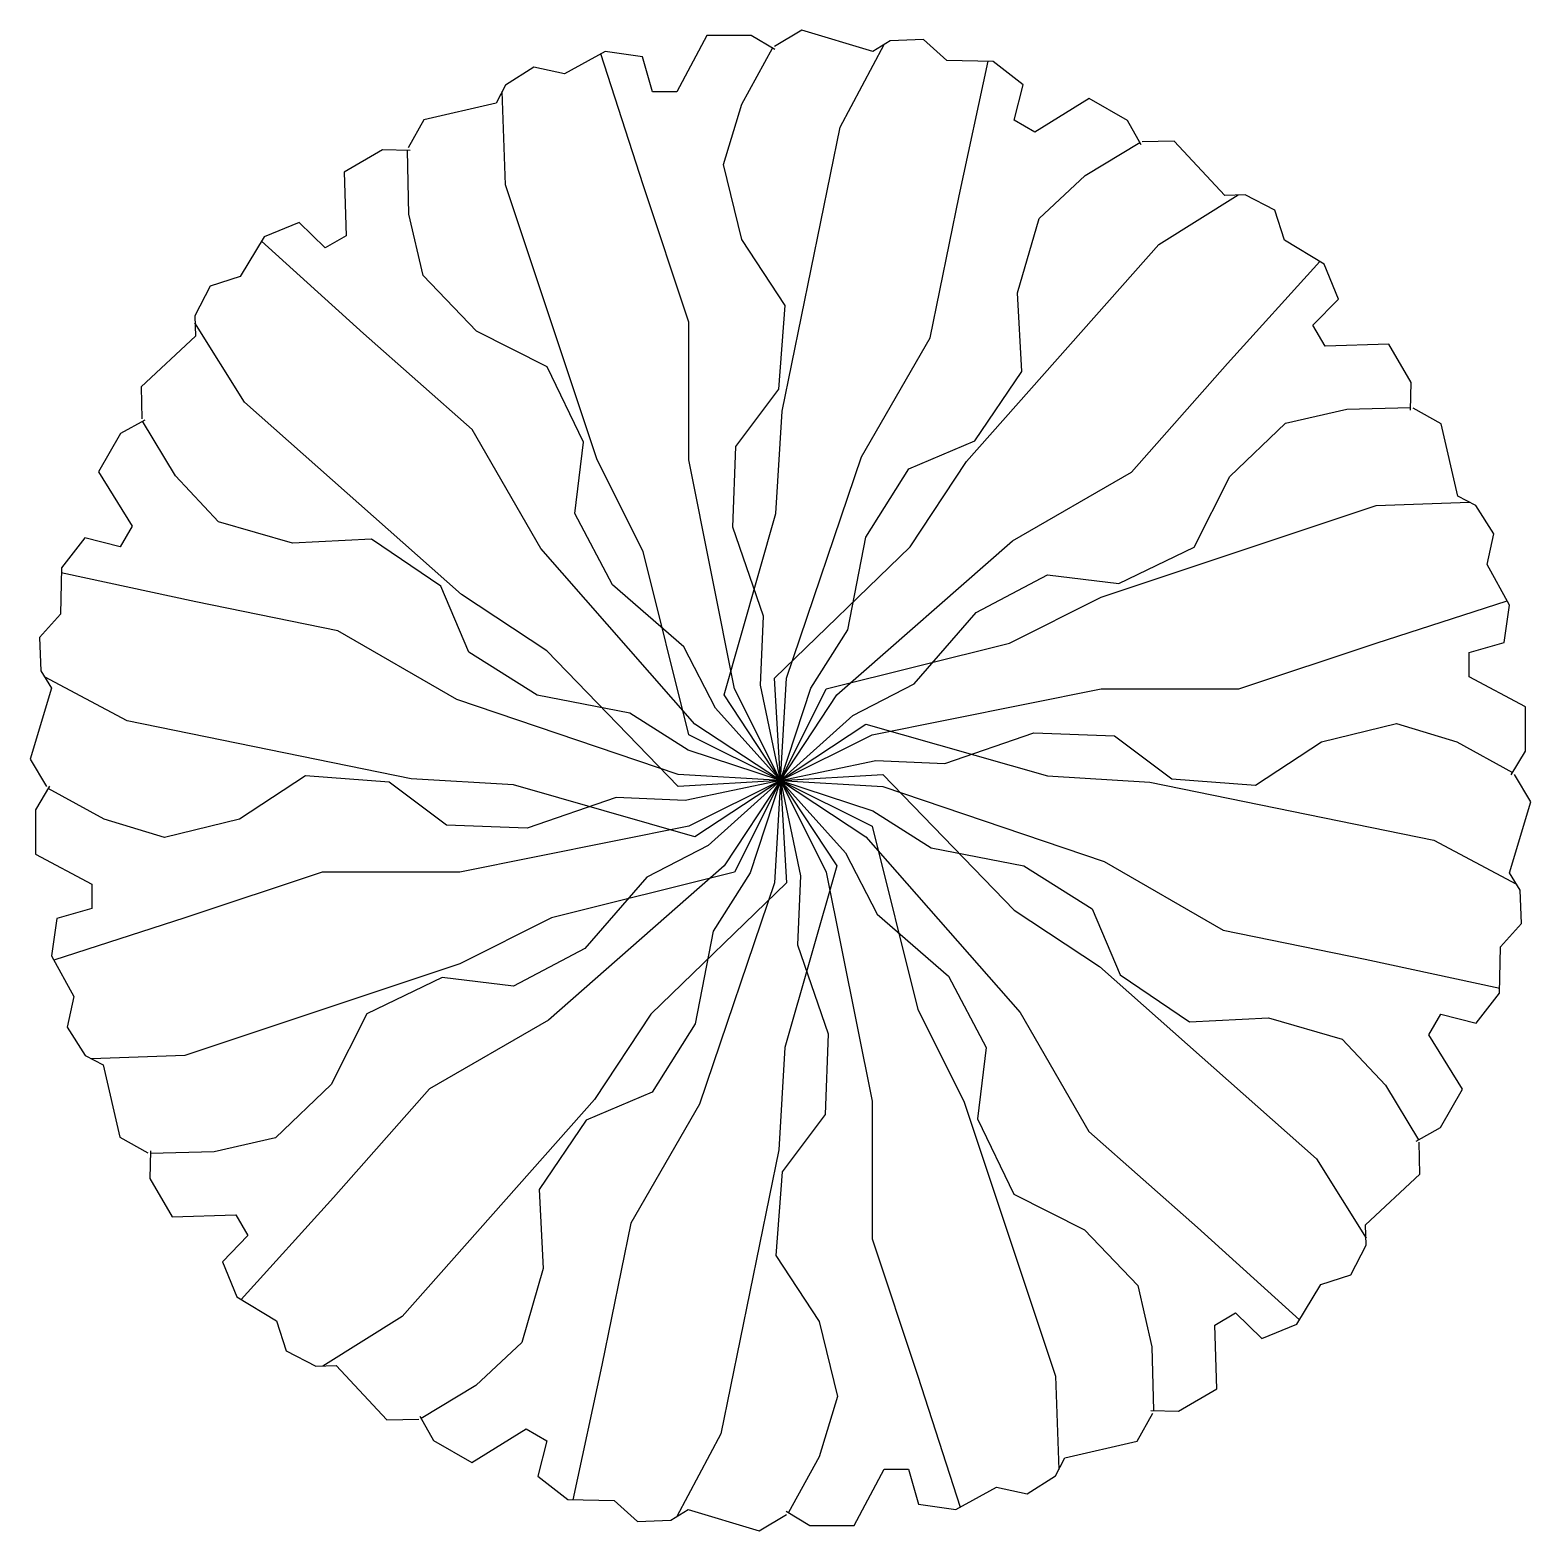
# Model space of a CAD drawing. Extents: x 32.35 to 38.18, y 403.24 to 409.07.
import ezdxf

# ---------------------------------------------------------------- set-up
doc = ezdxf.new("R2010")
doc.units = 0
doc.header["$MEASUREMENT"] = 0
doc.layers.get('0').update_dxf_attribs({"linetype": 'CONTINUOUS'})
doc.layers.add('PISO', color=7, linetype='CONTINUOUS')

# ---------------------------------------------------------------- blocks, each defined once
blk = doc.blocks.new('BUXINHO')
at = {"color": 93}
for p, q in [((1175.13282, -74.18848), (1175.12113, -74.21027)), ((1175.15001, -74.18843), (1175.13282, -74.18848)), ((1175.15921, -74.19394), (1175.15001, -74.18843)), ((1175.16971, -74.18632), (1175.15907, -74.19272)), ((1175.19726, -74.19468), (1175.16971, -74.18632)), ((1175.20393, -74.19053), (1175.19726, -74.19468)), ((1175.21694, -74.18996), (1175.20393, -74.19053)), ((1175.22597, -74.1981), (1175.21694, -74.18996)), ((1175.09335, -74.19461), (1175.07761, -74.20326)), ((1175.10807, -74.2464), (1175.09166, -74.19554)), ((1175.10792, -74.19667), (1175.09335, -74.19461)), ((1175.11177, -74.21027), (1175.10792, -74.19667)), ((1175.14647, -74.21511), (1175.15835, -74.19342)), ((1175.1846, -74.22402), (1175.2016, -74.19198)), ((1175.06571, -74.20072), (1175.05474, -74.20772)), ((1175.07761, -74.20326), (1175.06571, -74.20072)), ((1175.24393, -74.19848), (1175.22597, -74.1981)), ((1175.23079, -74.25069), (1175.242, -74.19844)), ((1175.25552, -74.20756), (1175.24393, -74.19848)), ((1175.05474, -74.20772), (1175.05103, -74.21465)), ((1175.25205, -74.22126), (1175.25552, -74.20756)), ((1175.05473, -74.2464), (1175.05344, -74.21015)), ((1175.12113, -74.21027), (1175.11177, -74.21027)), ((1175.28118, -74.2129), (1175.26015, -74.22594)), ((1175.29609, -74.22146), (1175.28118, -74.2129)), ((1175.05103, -74.21465), (1175.02299, -74.22119)), ((1175.1393, -74.23855), (1175.14647, -74.21511)), ((1175.02299, -74.22119), (1175.01697, -74.23205)), ((1175.16205, -74.33419), (1175.1846, -74.22402)), ((1175.26015, -74.22594), (1175.25205, -74.22126)), ((1175.30131, -74.23083), (1175.29609, -74.22146)), ((1175.27968, -74.2428), (1175.30082, -74.22995)), ((1175.31421, -74.22948), (1175.30179, -74.2297)), ((1175.33389, -74.2505), (1175.31421, -74.22948)), ((1175.00698, -74.23286), (1174.99212, -74.2415)), ((1175.01771, -74.23303), (1175.00698, -74.23286)), ((1175.01726, -74.25774), (1175.0167, -74.23302)), ((1174.99212, -74.2415), (1174.99289, -74.26623)), ((1175.14647, -74.26758), (1175.1393, -74.23855)), ((1175.26176, -74.25952), (1175.27968, -74.2428)), ((1175.09029, -74.35308), (1175.05473, -74.2464)), ((1175.12585, -74.29974), (1175.10807, -74.2464)), ((1175.21952, -74.30578), (1175.23079, -74.25069)), ((1175.30825, -74.26958), (1175.339, -74.25033)), ((1175.34174, -74.25024), (1175.33389, -74.2505)), ((1175.35329, -74.25625), (1175.34174, -74.25024)), ((1175.02277, -74.28163), (1175.01726, -74.25774)), ((1175.25345, -74.28824), (1175.26176, -74.25952)), ((1175.35704, -74.26782), (1175.35329, -74.25625)), ((1174.96101, -74.26655), (1174.95169, -74.28191)), ((1174.97466, -74.26105), (1174.96101, -74.26655)), ((1174.98479, -74.2709), (1174.97466, -74.26105)), ((1174.99289, -74.26623), (1174.98479, -74.2709)), ((1174.99965, -74.30403), (1174.96001, -74.2682)), ((1175.16321, -74.29325), (1175.14647, -74.26758)), ((1175.23364, -74.35371), (1175.30825, -74.26958)), ((1175.3724, -74.27713), (1175.35704, -74.26782)), ((1175.33492, -74.31577), (1175.37075, -74.27613)), ((1175.3779, -74.29078), (1175.3724, -74.27713)), ((1174.95169, -74.28191), (1174.94013, -74.28566)), ((1175.04349, -74.30318), (1175.02277, -74.28163)), ((1174.94013, -74.28566), (1174.93412, -74.29721)), ((1175.25511, -74.31884), (1175.25345, -74.28824)), ((1175.16082, -74.32563), (1175.16321, -74.29325)), ((1175.36805, -74.30091), (1175.3779, -74.29078)), ((1174.93412, -74.29721), (1174.93438, -74.30506)), ((1174.95346, -74.3307), (1174.93421, -74.29996)), ((1175.12585, -74.35308), (1175.12585, -74.29974)), ((1175.37273, -74.30901), (1175.36805, -74.30091)), ((1174.93438, -74.30506), (1174.91336, -74.32474)), ((1175.04172, -74.34134), (1174.99965, -74.30403)), ((1175.07083, -74.31704), (1175.04349, -74.30318)), ((1175.19285, -74.35197), (1175.21952, -74.30578)), ((1175.39745, -74.30824), (1175.37273, -74.30901)), ((1175.40609, -74.3231), (1175.39745, -74.30824)), ((1175.08495, -74.34628), (1175.07083, -74.31704)), ((1175.23686, -74.34569), (1175.25511, -74.31884)), ((1175.29761, -74.35784), (1175.33492, -74.31577)), ((1174.91336, -74.32474), (1174.91358, -74.33716)), ((1175.40592, -74.33383), (1175.40609, -74.3231)), ((1175.03759, -74.40531), (1174.95346, -74.3307)), ((1175.14408, -74.34794), (1175.16082, -74.32563)), ((1175.15967, -74.37388), (1175.16205, -74.33419)), ((1175.35732, -74.3389), (1175.38121, -74.33338)), ((1175.38121, -74.33338), (1175.40593, -74.33282)), ((1175.41776, -74.33911), (1175.4069, -74.33309)), ((1174.91471, -74.33765), (1174.90534, -74.34286)), ((1174.92668, -74.35927), (1174.91383, -74.33814)), ((1175.06839, -74.38753), (1175.04172, -74.34134)), ((1175.33577, -74.35961), (1175.35732, -74.3389)), ((1175.4243, -74.36716), (1175.41776, -74.33911)), ((1174.90534, -74.34286), (1174.89678, -74.35777)), ((1175.08161, -74.37397), (1175.08495, -74.34628)), ((1175.1429, -74.3792), (1175.14408, -74.34794)), ((1175.2112, -74.35664), (1175.23686, -74.34569)), ((1175.10807, -74.38864), (1175.09029, -74.35308)), ((1175.14363, -74.44198), (1175.12585, -74.35308)), ((1175.1638, -74.43785), (1175.19285, -74.35197)), ((1175.21173, -74.38689), (1175.23364, -74.35371)), ((1174.89678, -74.35777), (1174.90982, -74.3788)), ((1174.94339, -74.37719), (1174.92668, -74.35927)), ((1175.19455, -74.38312), (1175.2112, -74.35664)), ((1175.25142, -74.38451), (1175.29761, -74.35784)), ((1175.32191, -74.38695), (1175.33577, -74.35961)), ((1175.28587, -74.40642), (1175.39255, -74.37086)), ((1175.39255, -74.37086), (1175.4288, -74.36956)), ((1175.43123, -74.37086), (1175.4243, -74.36716)), ((1175.43823, -74.38183), (1175.43123, -74.37086)), ((1174.97211, -74.3855), (1174.94339, -74.37719)), ((1175.09621, -74.40163), (1175.08161, -74.37397)), ((1175.13951, -74.44436), (1175.15967, -74.37388)), ((1174.90982, -74.3788), (1174.90514, -74.3869)), ((1175.15484, -74.41381), (1175.1429, -74.3792)), ((1175.18758, -74.41906), (1175.19455, -74.38312)), ((1175.43569, -74.39373), (1175.43823, -74.38183)), ((1174.89143, -74.38343), (1174.88236, -74.39502)), ((1174.90514, -74.3869), (1174.89143, -74.38343)), ((1175.00272, -74.38384), (1174.97211, -74.3855)), ((1175.02957, -74.40209), (1175.00272, -74.38384)), ((1175.12824, -74.45563), (1175.06839, -74.38753)), ((1175.12585, -74.45976), (1175.10807, -74.38864)), ((1175.15903, -74.43785), (1175.21173, -74.38689)), ((1175.18332, -74.44436), (1175.25142, -74.38451)), ((1175.29267, -74.40107), (1175.32191, -74.38695)), ((1175.44434, -74.40947), (1175.43569, -74.39373)), ((1174.88236, -74.39502), (1174.88198, -74.41298)), ((1174.93457, -74.40816), (1174.88232, -74.39695)), ((1175.23732, -74.41233), (1175.26498, -74.39773)), ((1175.26498, -74.39773), (1175.29267, -74.40107)), ((1175.04052, -74.42775), (1175.02957, -74.40209)), ((1175.07077, -74.42722), (1175.03759, -74.40531)), ((1175.12386, -74.42563), (1175.09621, -74.40163)), ((1175.25031, -74.4242), (1175.28587, -74.40642)), ((1174.98966, -74.41943), (1174.93457, -74.40816)), ((1175.39255, -74.4242), (1175.44341, -74.40778)), ((1175.44228, -74.42404), (1175.44434, -74.40947)), ((1174.88198, -74.41298), (1174.87384, -74.42201)), ((1175.15366, -74.44058), (1175.15484, -74.41381)), ((1175.21332, -74.43998), (1175.23732, -74.41233)), ((1174.87384, -74.42201), (1174.87441, -74.43502)), ((1175.03585, -74.4461), (1174.98966, -74.41943)), ((1175.17318, -74.44166), (1175.18758, -74.41906)), ((1175.06699, -74.4444), (1175.04052, -74.42775)), ((1175.12173, -74.47992), (1175.07077, -74.42722)), ((1175.13622, -74.44941), (1175.12386, -74.42563)), ((1175.17919, -74.44198), (1175.25031, -74.4242)), ((1175.33921, -74.44198), (1175.39255, -74.4242)), ((1175.42868, -74.42789), (1175.44228, -74.42404)), ((1175.42868, -74.43725), (1175.42868, -74.42789)), ((1174.87441, -74.43502), (1174.87856, -74.44169)), ((1174.9079, -74.45435), (1174.87586, -74.43735)), ((1175.16141, -74.47754), (1175.15366, -74.44058)), ((1175.16141, -74.47754), (1175.15903, -74.43785)), ((1175.16141, -74.47754), (1175.1638, -74.43785)), ((1175.18954, -74.45234), (1175.21332, -74.43998)), ((1175.45047, -74.44894), (1175.42868, -74.43725)), ((1174.87856, -74.44169), (1174.8702, -74.46924)), ((1175.12173, -74.47515), (1175.03585, -74.4461)), ((1175.10294, -74.45137), (1175.06699, -74.4444)), ((1175.16141, -74.47754), (1175.13951, -74.44436)), ((1175.16141, -74.47754), (1175.14363, -74.44198)), ((1175.16141, -74.47754), (1175.17318, -74.44166)), ((1175.16141, -74.47754), (1175.17919, -74.44198)), ((1175.16141, -74.47754), (1175.18332, -74.44436)), ((1175.19697, -74.45976), (1175.28587, -74.44198)), ((1175.28587, -74.44198), (1175.33921, -74.44198)), ((1175.12553, -74.46578), (1175.10294, -74.45137)), ((1175.16141, -74.47754), (1175.13622, -74.44941)), ((1175.16141, -74.47754), (1175.18954, -74.45234)), ((1175.45052, -74.46613), (1175.45047, -74.44894)), ((1175.01807, -74.4769), (1174.9079, -74.45435)), ((1175.16141, -74.47754), (1175.12824, -74.45563)), ((1175.16141, -74.47754), (1175.19459, -74.45563)), ((1175.19459, -74.45563), (1175.26507, -74.47579)), ((1175.37137, -74.46259), (1175.4004, -74.45543)), ((1175.4004, -74.45543), (1175.42384, -74.46259)), ((1175.16141, -74.47754), (1175.12585, -74.45976)), ((1175.16141, -74.47754), (1175.19697, -74.45976)), ((1175.22514, -74.47096), (1175.25975, -74.45902)), ((1175.25975, -74.45902), (1175.29101, -74.4602)), ((1175.29101, -74.4602), (1175.31332, -74.47695)), ((1175.3457, -74.47933), (1175.37137, -74.46259)), ((1175.42384, -74.46259), (1175.44553, -74.47447)), ((1174.8702, -74.46924), (1174.8766, -74.47989)), ((1175.16141, -74.47754), (1175.12553, -74.46578)), ((1175.16141, -74.47754), (1175.19837, -74.46978)), ((1175.19837, -74.46978), (1175.22514, -74.47096)), ((1175.44501, -74.47533), (1175.45052, -74.46613)), ((1174.97713, -74.47574), (1174.95146, -74.49248)), ((1175.00951, -74.47813), (1174.97713, -74.47574)), ((1175.16141, -74.47754), (1175.12173, -74.47515)), ((1175.16141, -74.47754), (1175.2011, -74.47515)), ((1175.2011, -74.47515), (1175.25206, -74.52786)), ((1175.26507, -74.47579), (1175.30476, -74.47817)), ((1175.45263, -74.48583), (1175.44623, -74.47519)), ((1174.87782, -74.47974), (1174.87231, -74.48894)), ((1174.89899, -74.49248), (1174.8773, -74.4806)), ((1175.03182, -74.49487), (1175.00951, -74.47813)), ((1175.05775, -74.47928), (1175.01807, -74.4769)), ((1175.12824, -74.49944), (1175.05775, -74.47928)), ((1175.16141, -74.47754), (1175.12173, -74.47992)), ((1175.16141, -74.47754), (1175.12446, -74.48529)), ((1175.16141, -74.47754), (1175.12585, -74.49532)), ((1175.16141, -74.47754), (1175.12824, -74.49944)), ((1175.16141, -74.47754), (1175.13329, -74.50273)), ((1175.16141, -74.47754), (1175.13951, -74.51071)), ((1175.16141, -74.47754), (1175.14363, -74.5131)), ((1175.16141, -74.47754), (1175.14965, -74.51342)), ((1175.16141, -74.47754), (1175.15903, -74.51722)), ((1175.16141, -74.47754), (1175.2011, -74.47992)), ((1175.16141, -74.47754), (1175.1973, -74.4893)), ((1175.16141, -74.47754), (1175.19459, -74.49944)), ((1175.16141, -74.47754), (1175.18661, -74.50566)), ((1175.16141, -74.47754), (1175.19697, -74.49532)), ((1175.16141, -74.47754), (1175.17919, -74.5131)), ((1175.16141, -74.47754), (1175.16917, -74.51449)), ((1175.16141, -74.47754), (1175.18332, -74.51071)), ((1175.16141, -74.47754), (1175.1638, -74.51722)), ((1175.2011, -74.47992), (1175.28698, -74.50897)), ((1175.30476, -74.47817), (1175.41493, -74.50072)), ((1175.31332, -74.47695), (1175.3457, -74.47933)), ((1175.09769, -74.48411), (1175.06308, -74.49605)), ((1175.12446, -74.48529), (1175.09769, -74.48411)), ((1175.44427, -74.51339), (1175.45263, -74.48583)), ((1174.87231, -74.48894), (1174.87236, -74.50613)), ((1174.92243, -74.49965), (1174.89899, -74.49248)), ((1174.95146, -74.49248), (1174.92243, -74.49965)), ((1175.1973, -74.4893), (1175.21989, -74.50371)), ((1175.06308, -74.49605), (1175.03182, -74.49487)), ((1175.12585, -74.49532), (1175.03695, -74.5131)), ((1175.19459, -74.49944), (1175.25444, -74.56754)), ((1175.19697, -74.49532), (1175.21475, -74.56644)), ((1175.13329, -74.50273), (1175.10951, -74.51509)), ((1175.21989, -74.50371), (1175.25583, -74.51067)), ((1175.41493, -74.50072), (1175.44697, -74.51772)), ((1174.87236, -74.50613), (1174.89415, -74.51782)), ((1175.13951, -74.51071), (1175.07141, -74.57056)), ((1175.18332, -74.51071), (1175.16316, -74.5812)), ((1175.18661, -74.50566), (1175.19897, -74.52944)), ((1175.25583, -74.51067), (1175.28231, -74.52732)), ((1175.28698, -74.50897), (1175.33317, -74.53564)), ((1174.98361, -74.5131), (1174.93027, -74.53088)), ((1175.03695, -74.5131), (1174.98361, -74.5131)), ((1175.14363, -74.5131), (1175.07251, -74.53088)), ((1175.10951, -74.51509), (1175.08551, -74.54274)), ((1175.14965, -74.51342), (1175.13524, -74.53601)), ((1175.16917, -74.51449), (1175.16799, -74.54126)), ((1175.17919, -74.5131), (1175.19697, -74.602)), ((1175.44842, -74.52006), (1175.44427, -74.51339)), ((1174.89415, -74.51782), (1174.89415, -74.52718)), ((1175.1638, -74.51722), (1175.11109, -74.56818)), ((1175.15903, -74.51722), (1175.12998, -74.6031)), ((1175.44899, -74.53306), (1175.44842, -74.52006)), ((1174.89415, -74.52718), (1174.88055, -74.53103)), ((1175.25206, -74.52786), (1175.28524, -74.54976)), ((1175.28231, -74.52732), (1175.29326, -74.55298)), ((1174.88055, -74.53103), (1174.87849, -74.5456)), ((1174.93027, -74.53088), (1174.87942, -74.54729)), ((1175.07251, -74.53088), (1175.03695, -74.54866)), ((1175.19897, -74.52944), (1175.22662, -74.55344)), ((1175.44085, -74.54209), (1175.44899, -74.53306)), ((1175.13524, -74.53601), (1175.12828, -74.57196)), ((1175.33317, -74.53564), (1175.38826, -74.54691)), ((1174.87849, -74.5456), (1174.88714, -74.56135)), ((1175.08551, -74.54274), (1175.05785, -74.55734)), ((1175.16799, -74.54126), (1175.17993, -74.57587)), ((1175.44047, -74.56005), (1175.44085, -74.54209)), ((1175.03695, -74.54866), (1174.93027, -74.58422)), ((1175.28524, -74.54976), (1175.36937, -74.62437)), ((1175.38826, -74.54691), (1175.44051, -74.55812)), ((1175.03016, -74.554), (1175.00092, -74.56812)), ((1175.05785, -74.55734), (1175.03016, -74.554)), ((1175.22662, -74.55344), (1175.24122, -74.5811)), ((1175.29326, -74.55298), (1175.32011, -74.57124)), ((1174.88714, -74.56135), (1174.8846, -74.57324)), ((1175.43139, -74.57164), (1175.44047, -74.56005)), ((1175.00092, -74.56812), (1174.98706, -74.59546)), ((1175.11109, -74.56818), (1175.08919, -74.60136)), ((1175.21475, -74.56644), (1175.23253, -74.602)), ((1175.25444, -74.56754), (1175.28111, -74.61374)), ((1175.32011, -74.57124), (1175.35072, -74.56957)), ((1175.35072, -74.56957), (1175.37943, -74.57788)), ((1175.41301, -74.57628), (1175.41769, -74.56817)), ((1175.41769, -74.56817), (1175.43139, -74.57164)), ((1174.8846, -74.57324), (1174.8916, -74.58421)), ((1175.07141, -74.57056), (1175.02522, -74.59723)), ((1175.12828, -74.57196), (1175.11163, -74.59843)), ((1175.16316, -74.5812), (1175.16078, -74.62088)), ((1175.17993, -74.57587), (1175.17875, -74.60713)), ((1175.24122, -74.5811), (1175.23788, -74.60879)), ((1175.37943, -74.57788), (1175.39615, -74.5958)), ((1175.42605, -74.5973), (1175.41301, -74.57628)), ((1174.8916, -74.58421), (1174.89853, -74.58792)), ((1174.93027, -74.58422), (1174.89402, -74.58551)), ((1174.89853, -74.58792), (1174.90506, -74.61596)), ((1174.98706, -74.59546), (1174.96551, -74.61618)), ((1175.02522, -74.59723), (1174.98791, -74.6393)), ((1175.11163, -74.59843), (1175.08597, -74.60939)), ((1175.39615, -74.5958), (1175.409, -74.61694)), ((1175.41749, -74.61221), (1175.42605, -74.5973)), ((1175.08919, -74.60136), (1175.01458, -74.68549)), ((1175.12998, -74.6031), (1175.10331, -74.6493)), ((1175.19697, -74.602), (1175.19697, -74.65534)), ((1175.23253, -74.602), (1175.26809, -74.70868)), ((1175.08597, -74.60939), (1175.06771, -74.63623)), ((1175.17875, -74.60713), (1175.16201, -74.62944)), ((1175.23788, -74.60879), (1175.252, -74.63803)), ((1174.90506, -74.61596), (1174.91593, -74.62198)), ((1174.96551, -74.61618), (1174.94162, -74.62169)), ((1175.28111, -74.61374), (1175.32318, -74.65104)), ((1175.40812, -74.61743), (1175.41749, -74.61221)), ((1174.91691, -74.62124), (1174.91674, -74.63197)), ((1174.94162, -74.62169), (1174.9169, -74.62225)), ((1175.16078, -74.62088), (1175.13823, -74.73105)), ((1175.40947, -74.63033), (1175.40925, -74.61791)), ((1175.36937, -74.62437), (1175.38862, -74.65512)), ((1174.91674, -74.63197), (1174.92538, -74.64683)), ((1175.16201, -74.62944), (1175.15962, -74.66182)), ((1175.38845, -74.65001), (1175.40947, -74.63033)), ((1174.98791, -74.6393), (1174.95208, -74.67894)), ((1175.06771, -74.63623), (1175.06938, -74.66684)), ((1175.252, -74.63803), (1175.27934, -74.65189)), ((1174.92538, -74.64683), (1174.9501, -74.64606)), ((1174.9501, -74.64606), (1174.95478, -74.65416)), ((1175.10331, -74.6493), (1175.09204, -74.70438)), ((1175.32318, -74.65104), (1175.36282, -74.68687)), ((1175.38871, -74.65786), (1175.38845, -74.65001)), ((1174.95478, -74.65416), (1174.94493, -74.66429)), ((1175.19697, -74.65534), (1175.21475, -74.70868)), ((1175.27934, -74.65189), (1175.30005, -74.67345)), ((1175.15962, -74.66182), (1175.17636, -74.68749)), ((1175.3827, -74.66941), (1175.38871, -74.65786)), ((1174.94493, -74.66429), (1174.95043, -74.67794)), ((1175.06938, -74.66684), (1175.06107, -74.69556)), ((1175.30005, -74.67345), (1175.30557, -74.69733)), ((1175.36182, -74.68852), (1175.37113, -74.67316)), ((1175.37113, -74.67316), (1175.3827, -74.66941)), ((1174.95043, -74.67794), (1174.96579, -74.68726)), ((1175.01458, -74.68549), (1174.98383, -74.70474)), ((1175.32994, -74.68885), (1175.33804, -74.68417)), ((1175.33804, -74.68417), (1175.34817, -74.69402)), ((1174.96579, -74.68726), (1174.96954, -74.69882)), ((1175.17636, -74.68749), (1175.18353, -74.71652)), ((1175.33071, -74.71357), (1175.32994, -74.68885)), ((1175.34817, -74.69402), (1175.36182, -74.68852)), ((1175.06107, -74.69556), (1175.04315, -74.71227)), ((1175.30557, -74.69733), (1175.30613, -74.72205)), ((1174.96954, -74.69882), (1174.98109, -74.70483)), ((1174.98109, -74.70483), (1174.98894, -74.70457)), ((1174.98894, -74.70457), (1175.00862, -74.72559)), ((1175.09204, -74.70438), (1175.08083, -74.75663)), ((1175.21475, -74.70868), (1175.23117, -74.75953)), ((1175.26809, -74.70868), (1175.26939, -74.74493)), ((1175.04315, -74.71227), (1175.02201, -74.72512)), ((1175.31585, -74.72221), (1175.33071, -74.71357)), ((1175.18353, -74.71652), (1175.17636, -74.73996)), ((1175.00862, -74.72559), (1175.02104, -74.72537)), ((1175.02152, -74.72424), (1175.02674, -74.73361)), ((1175.29984, -74.73389), (1175.30586, -74.72302)), ((1175.30512, -74.72204), (1175.31585, -74.72221)), ((1175.04165, -74.74217), (1175.06267, -74.72914)), ((1175.06267, -74.72914), (1175.07078, -74.73381)), ((1175.13823, -74.73105), (1175.12123, -74.76309)), ((1175.02674, -74.73361), (1175.04165, -74.74217)), ((1175.07078, -74.73381), (1175.06731, -74.74752)), ((1175.27179, -74.74042), (1175.29984, -74.73389)), ((1175.17636, -74.73996), (1175.16448, -74.76165)), ((1175.26809, -74.74735), (1175.27179, -74.74042)), ((1175.06731, -74.74752), (1175.0789, -74.75659)), ((1175.19001, -74.7666), (1175.2017, -74.7448)), ((1175.2017, -74.7448), (1175.21106, -74.7448)), ((1175.21106, -74.7448), (1175.21491, -74.7584)), ((1175.25712, -74.75435), (1175.26809, -74.74735)), ((1175.22948, -74.76046), (1175.24522, -74.75181)), ((1175.24522, -74.75181), (1175.25712, -74.75435)), ((1175.0789, -74.75659), (1175.09686, -74.75697)), ((1175.09686, -74.75697), (1175.10589, -74.76511)), ((1175.11889, -74.76454), (1175.12556, -74.76039)), ((1175.12556, -74.76039), (1175.15312, -74.76876)), ((1175.16362, -74.76113), (1175.17282, -74.76664)), ((1175.21491, -74.7584), (1175.22948, -74.76046)), ((1175.10589, -74.76511), (1175.11889, -74.76454)), ((1175.15312, -74.76876), (1175.16376, -74.76235)), ((1175.17282, -74.76664), (1175.19001, -74.7666))]:
    blk.add_line(p, q, dxfattribs=at)

msp = doc.modelspace()

# ---------------------------------------------------------------- block references
at = {"layer": 'PISO', "xscale": 10, "yscale": 10, "zscale": 10}
msp.add_blockref('BUXINHO', (-11716.3504, 1150.9302), dxfattribs=at)

doc.saveas('drawing.dxf')
